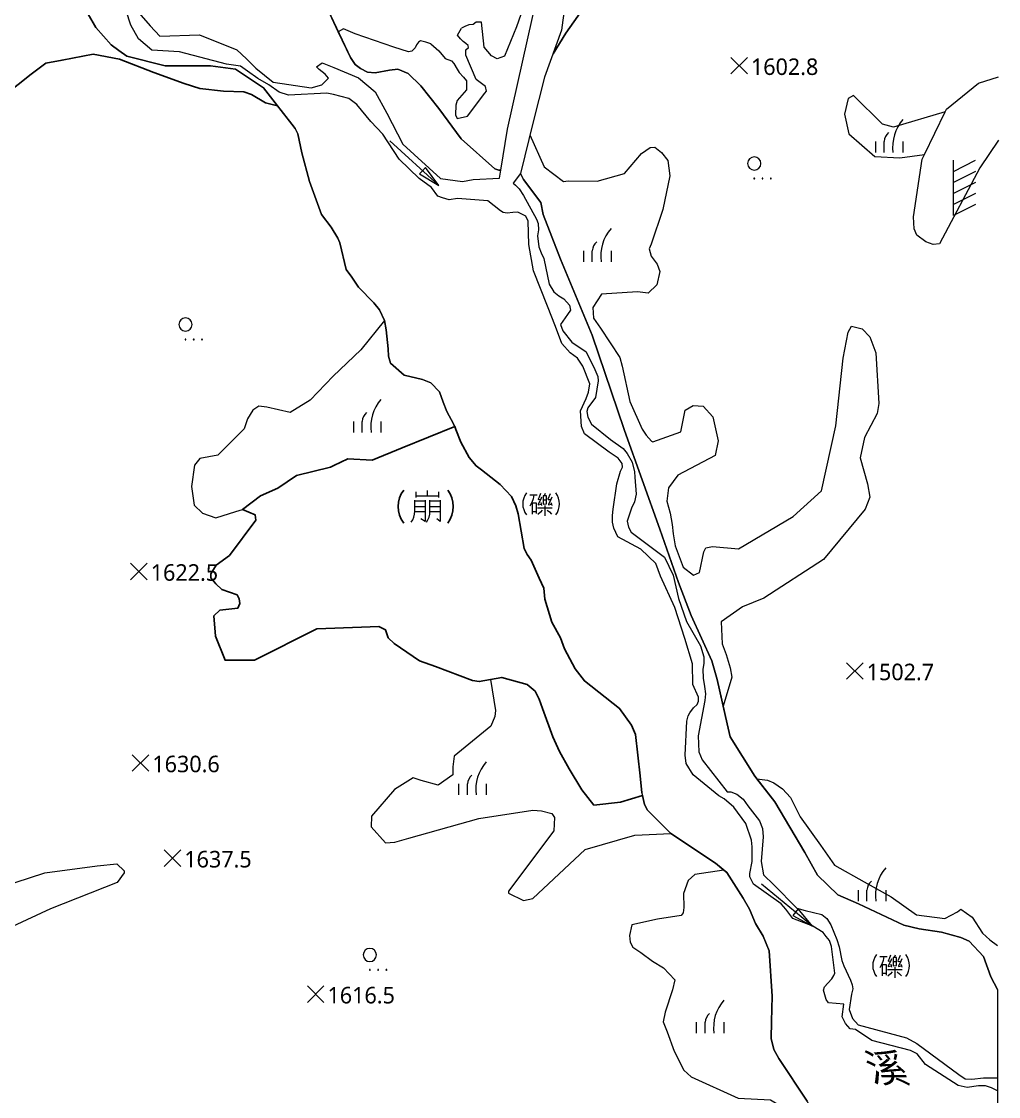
# Model space of a CAD drawing. Header units: metres. Extents: x 232867 to 235443, y 2535802 to 2538582.
# Drawn here: x 234999.7 to 235442.7, y 2537369 to 2537856.5 of the extents above; entities that cross this region are included whole.
import ezdxf
from ezdxf.enums import TextEntityAlignment as Align

# ---------------------------------------------------------------- set-up
doc = ezdxf.new("R2010")
doc.units = ezdxf.units.M
for name, color, linetype, lineweight in [('9510101', 5, 'Continuous', 20), ('9510109', 4, 'Continuous', 20), ('9510503', 5, 'Continuous', 20), ('9710500', 3, 'Continuous', 20), ('9720000', 3, 'Continuous', 20)]:
    doc.layers.add(name, color=color, linetype=linetype, lineweight=lineweight)
for name, color, linetype, lineweight, true_color in [('9540203', 34, 'Continuous', 20, 0xa55200), ('9790201', 34, '145', 20, 0xa55200), ('9820303', 34, 'Continuous', 20, 0xa55200)]:
    doc.layers.add(name, color=color, linetype=linetype, lineweight=lineweight, true_color=true_color)
doc.layers.add('9810200', color=7, linetype='Continuous')
doc.layers.add('9820205', color=34, linetype='Continuous', true_color=0xa55200)
doc.styles.add('LMP', font='')
doc.styles.get('LMP').set_extended_font_data('Microsoft JhengHei')
doc.linetypes.add('145', pattern='A,0,-7.5,[10,base.shx,S=1,R=0,X=0,Y=0]', length=7.5)

# ---------------------------------------------------------------- blocks, each defined once
blk = doc.blocks.new('95423')
at = {"linetype": 'Continuous'}
for points in [[(-8.038459, 4.930951, 0.333333), (-8.038459, -5.069049)], [(5.294874, -5.069049, 0.333333), (5.294874, 4.930951)]]:
    blk.add_lwpolyline(points, format="xyb", dxfattribs=at)
for points in [[(-6.517338, 4.020808), (-3.120598, 3.98995)], [(-4.649285, 4.003837), (-5.035124, 2.261878), (-5.652713, 0.610952), (-6.007826, -0.237655), (-6.486458, -1.086262)], [(-5.703949, 0.488515), (-3.645549, 0.487518), (-3.691487, -4.344848)], [(-5.412274, 0.488373), (-5.381306, -4.711387)], [(-1.177484, 2.956224), (-1.565528, 2.041063), (-2.791747, -0.20806), (-2.714138, -0.47175), (-1.348224, -0.20806)], [(-1.658659, 4.693477), (-2.248486, 3.049291), (-2.745182, 2.087597), (-2.667573, 1.87044), (-1.565528, 2.041063)], [(-1.565528, 0.629545), (-1.348224, -0.20806), (-1.22405, -0.844019)], [(-0.510049, 3.545649), (-0.510049, -0.130504), (1.07317, -0.099481), (1.07317, 3.56116), (-0.028874, 3.576672), (-0.510049, 3.545649)], [(-0.510049, 1.823907), (1.07317, 1.792884)], [(0.467822, 4.7245), (-0.028874, 3.576672)], [(2.765042, 4.569388), (1.694041, 2.056575), (1.756128, 1.854929), (3.044434, 1.979019)], [(3.416956, 3.018268), (3.044434, 1.979019), (1.926867, -0.316638), (1.973432, -0.533795), (3.308304, -0.223571)], [(3.01339, 0.536478), (3.308304, -0.223571), (3.463521, -0.85953)], [(-3.685038, -3.666464), (-5.358978, -3.619674)], [(-2.962791, -1.812378), (3.587391, -1.812378)], [(-0.851832, -2.836116), (-1.705529, -3.766788), (-2.931747, -4.852571)], [(0.327822, -0.850683), (0.281257, -5.550575)], [(1.398823, -2.851627), (2.392216, -3.735766), (3.354564, -4.790527)]]:
    blk.add_lwpolyline(points)
blk = doc.blocks.new('98225')
at = {"lineweight": 0}
for points in [[(-4.3718, 4.121213), (-4.3718, 6.620776)], [(0.625848, 7.246036), (0.625848, 4.746473)], [(5.936866, 4.121213), (5.936866, 6.620776)], [(-6.557994, -7.127561), (-5.892824, -5.979033), (-5.403554, -4.744772), (-5.10201, -3.451385), (-4.997061, -2.128435), (-4.997061, -1.815065), (-4.997061, 2.87217)], [(-4.997061, 2.558801), (-0.311303, 2.558801), (-0.311303, -2.128435), (-0.311303, -6.81567), (-2.185606, -5.565149)], [(-4.997061, 0.059238), (-0.311303, 0.059238)], [(5.936866, 4.746473), (4.999714, 4.746473), (0.313957, 4.746473), (-4.3718, 4.746473)], [(-0.311303, 2.87217), (-0.311303, 2.558801)], [(0.313957, -7.127561), (0.979128, -5.979033), (1.468397, -4.744772), (1.769941, -3.451385), (1.876369, -2.128435), (1.876369, 2.558801), (1.876369, 2.87217)], [(1.876369, 2.558801), (6.560648, 2.558801)], [(1.876369, 0.059238), (6.560648, 0.059238)], [(6.560648, 2.87217), (6.560648, -1.815065), (6.560648, -6.503779), (6.560648, -6.81567), (4.999714, -5.565149)], [(-0.311303, -2.440326), (-4.997061, -2.440326)], [(6.560648, -2.440326), (1.876369, -2.440326)]]:
    blk.add_lwpolyline(points, dxfattribs=at)
for start, end in [(143.130102, 216.869898), (323.130102, 36.869898)]:
    blk.add_arc((0, 0), 12.5, start, end)
blk = doc.blocks.new('98233')
for points in [[(0, -25), (0, 0)], [(0, -5), (10, 0)], [(10, -5), (0, -10)], [(10, -10), (0, -15)], [(10, -15), (0, -20)], [(10, -20), (0, -25)]]:
    blk.add_lwpolyline(points)
blk = doc.blocks.new('97132')
at = {"linetype": 'Continuous'}
for points in [[(-3.2, 6.8, 1), (2.8, 6.8, 1)], [(-0.4, 0, 1), (0, 0, 1)], [(3.35, 0, 1), (3.75, 0, 1)], [(7.1, 0, 1), (7.5, 0, 1)]]:
    blk.add_lwpolyline(points, format="xyb", close=True, dxfattribs=at)
blk = doc.blocks.new('97200')
at = {"linetype": 'Continuous'}
for points in [[(6.25, 15, 0.214635), (1.75, 0)], [(-0.25, 9, 0.201941), (-2.25, 5)]]:
    blk.add_lwpolyline(points, format="xyb", dxfattribs=at)
for points in [[(-6.25, 5), (-6.25, 0)], [(-2.25, 0), (-2.25, 5)], [(6.25, 5), (6.25, 0)]]:
    blk.add_lwpolyline(points, dxfattribs=at)
blk = doc.blocks.new('95153')
at = {"color": 5, "linetype": 'Continuous'}
blk.add_lwpolyline([(15, 0), (5, 2), (5, 0), (5, -2), (15, 0), (-15, 0)], dxfattribs=at)
blk = doc.blocks.new('98120')
at = {"linetype": 'Continuous'}
for points in [[(-3.75, -3.75), (3.75, 3.75)], [(-3.75, 3.75), (3.75, -3.75)]]:
    blk.add_lwpolyline(points, dxfattribs=at)

msp = doc.modelspace()

# ---------------------------------------------------------------- linework, layer by layer
at = {"layer": '9510101', "lineweight": 0, "flags": 128}
for points in [[(235247.56648, 2537875.345648), (235244.52088, 2537852.543148), (235236.90638, 2537831.318448), (235231.63588, 2537810.995348), (235225.89948, 2537787.648548), (235222.64178, 2537783.184448), (235223.63698, 2537782.281148), (235225.32228, 2537780.624048), (235227.32268, 2537777.602048), (235233.18598, 2537766.863548), (235233.96208, 2537764.894848), (235234.13788, 2537762.009448), (235233.70458, 2537759.270848), (235234.20058, 2537754.412948), (235235.28678, 2537751.687148), (235236.52378, 2537749.114548), (235238.89968, 2537737.435148), (235241.05588, 2537733.958648), (235243.35018, 2537732.154648), (235245.64078, 2537730.806448), (235248.24778, 2537727.941548), (235248.57058, 2537725.665148), (235247.21928, 2537723.678548), (235244.06588, 2537719.093748), (235245.15338, 2537716.216048), (235249.29878, 2537711.084948), (235255.71718, 2537706.732648), (235259.73448, 2537698.713548), (235260.97638, 2537695.533248), (235261.14468, 2537693.559448), (235259.99178, 2537685.952748), (235256.53448, 2537681.365448), (235256.09238, 2537679.690348), (235256.41758, 2537677.110048), (235258.11548, 2537673.933648), (235266.83448, 2537667.017648), (235272.49188, 2537662.810948), (235274.33408, 2537660.547348), (235276.64608, 2537656.616348), (235277.59288, 2537652.369948), (235277.76488, 2537649.940348), (235278.43668, 2537642.197048), (235277.70578, 2537638.696248), (235276.36198, 2537635.798048), (235274.28358, 2537629.854848), (235274.91278, 2537627.277148), (235276.14718, 2537625.008448), (235291.28588, 2537613.588348), (235295.15238, 2537605.416048), (235297.67148, 2537594.801348), (235301.25168, 2537584.499548), (235307.57338, 2537573.461048), (235309.13428, 2537568.460148), (235309.15938, 2537565.421548), (235308.57288, 2537562.833548), (235308.75868, 2537558.732748), (235309.39788, 2537554.939648), (235309.88128, 2537551.600948), (235309.60248, 2537548.559848), (235306.54318, 2537532.580348), (235306.75538, 2537525.288948), (235308.30498, 2537521.655448), (235319.66988, 2537507.164748), (235321.34138, 2537507.178748), (235324.08538, 2537506.138248), (235326.99128, 2537503.883648), (235328.99178, 2537500.861648), (235334.36658, 2537494.069548), (235335.61108, 2537490.585348), (235335.94628, 2537486.789648), (235335.12738, 2537475.539148), (235336.08928, 2537469.469548), (235340.83748, 2537464.951348), (235351.25808, 2537454.403148), (235355.06568, 2537453.371548), (235362.52648, 2537451.611048), (235364.82208, 2537449.655148), (235366.66938, 2537446.783848), (235369.45838, 2537440.273848), (235370.39778, 2537436.939048), (235371.66478, 2537430.720148), (235372.59658, 2537428.296948), (235375.53768, 2537421.788148), (235376.31498, 2537419.667548), (235376.63388, 2537417.846948), (235376.04618, 2537415.410948), (235375.04018, 2537408.413248), (235376.44168, 2537404.322648), (235379.04868, 2537401.457648), (235400.98008, 2537395.564548), (235405.71198, 2537393.021348), (235424.67088, 2537379.050348), (235427.57548, 2537376.947648), (235430.61578, 2537376.821248), (235435.92918, 2537377.473748), (235442.250868, 2537377.526948)], [(235049.90858, 2537864.013348), (235058.03518, 2537854.544248), (235062.39648, 2537849.812148), (235080.42378, 2537850.560248), (235097.39538, 2537843.756748), (235101.65888, 2537839.564348), (235105.92238, 2537835.371948), (235113.82788, 2537829.096148), (235131.06648, 2537826.523148), (235135.88908, 2537827.771748), (235138.88448, 2537830.817148), (235137.35928, 2537832.616448), (235134.62338, 2537834.707548), (235133.40528, 2537835.905348), (235136.10858, 2537837.740248), (235141.26078, 2537835.669448), (235152.47608, 2537830.931648), (235160.07958, 2537824.653248), (235165.29418, 2537815.032548), (235172.66048, 2537800.899748), (235189.70458, 2537785.338248), (235199.68428, 2537783.912248), (235204.50938, 2537784.858848), (235216.46878, 2537785.411648), (235217.01808, 2537789.089348), (235220.03488, 2537807.686348), (235233.68528, 2537868.594748)], [(235442.245156, 2537371.60406), (235439.46168, 2537372.945248), (235436.87098, 2537373.835048), (235433.67998, 2537373.808248), (235428.51858, 2537373.157048), (235424.40828, 2537374.034148), (235409.58988, 2537383.481748), (235405.75088, 2537388.311548), (235402.85118, 2537389.806548), (235385.18578, 2537394.368048), (235377.85058, 2537399.320448), (235375.41558, 2537399.755748), (235373.26818, 2537402.168748), (235371.87548, 2537405.195848), (235372.58888, 2537410.823648), (235365.68508, 2537411.496648), (235364.50258, 2537412.949648), (235363.29688, 2537417.182048), (235363.72228, 2537418.794948), (235365.31798, 2537420.417648), (235367.05748, 2537422.334248), (235368.06928, 2537423.805748), (235368.49838, 2537424.979748), (235366.93538, 2537436.962848), (235366.03448, 2537439.734848), (235364.55578, 2537441.624248), (235363.22458, 2537443.368548), (235358.51898, 2537446.254748), (235349.42008, 2537449.689148), (235348.08768, 2537451.579748), (235346.31268, 2537453.905448), (235344.09768, 2537456.373848), (235331.58778, 2537465.338648), (235329.95058, 2537468.689648), (235329.93838, 2537470.152448), (235331.06348, 2537475.574948), (235331.00728, 2537482.304148), (235330.69028, 2537485.227348), (235328.13988, 2537492.813248), (235322.66508, 2537500.228248), (235318.24488, 2537503.994648), (235315.89328, 2537505.291448), (235304.25628, 2537514.848748), (235301.14028, 2537520.089148), (235300.67088, 2537523.742648), (235301.41918, 2537539.256348), (235301.98478, 2537541.601948), (235302.70398, 2537543.070948), (235304.44108, 2537545.280048), (235306.03798, 2537546.756548), (235306.61088, 2537548.224348), (235306.59498, 2537550.126048), (235304.06058, 2537555.810248), (235303.98238, 2537565.172548), (235300.52138, 2537576.700748), (235295.86928, 2537590.705948), (235289.45938, 2537604.988948), (235287.36378, 2537610.676848), (235280.57968, 2537617.202948), (235270.14588, 2537622.820348), (235268.21128, 2537626.754048), (235267.74918, 2537629.529848), (235267.72478, 2537632.455548), (235267.99288, 2537635.383748), (235269.65308, 2537646.808848), (235271.36078, 2537652.528848), (235272.22268, 2537654.438048), (235272.06288, 2537656.045948), (235270.28678, 2537658.517948), (235266.16758, 2537661.262848), (235254.98038, 2537669.507348), (235253.63568, 2537672.860748), (235253.13698, 2537680.025148), (235255.72368, 2537685.606248), (235256.72448, 2537688.394348), (235257.42418, 2537692.203948), (235254.28498, 2537700.223748), (235251.76768, 2537703.859948), (235248.52868, 2537706.319648), (235244.68988, 2537710.529848), (235241.84568, 2537718.259548), (235238.25798, 2537727.445948), (235231.83338, 2537743.484348), (235229.68528, 2537755.462548), (235229.45098, 2537765.993948), (235228.40748, 2537768.325848), (235224.73568, 2537770.050448), (235222.54268, 2537769.885648), (235219.91198, 2537769.570848), (235218.15418, 2537769.848548), (235216.83028, 2537770.715148), (235211.08728, 2537775.201948), (235197.32688, 2537776.256148), (235193.67468, 2537775.640048), (235190.59538, 2537776.491848), (235188.54008, 2537777.352348), (235185.58138, 2537781.277348), (235179.98838, 2537785.326448), (235170.99058, 2537794.174548), (235163.58228, 2537805.376848), (235158.12088, 2537811.182648), (235151.76598, 2537818.882748), (235148.08568, 2537821.631348), (235141.19448, 2537823.474948), (235138.11758, 2537824.034248), (235120.71588, 2537823.155848), (235116.46268, 2537824.436548), (235111.89978, 2537827.762848), (235106.90168, 2537830.646648), (235102.19248, 2537833.971748), (235098.95468, 2537836.285148), (235092.65598, 2537837.256048), (235071.39708, 2537842.782148), (235058.80938, 2537843.553648), (235052.76898, 2537848.623048), (235049.35188, 2537854.884948), (235047.10388, 2537861.303048)]]:
    msp.add_lwpolyline(points, dxfattribs=at).dxf.unprotected_set("ltscale", 0)
at = {"layer": '9510109', "lineweight": 0, "flags": 128}
for points in [[(235247.566514, 2537875.345648), (235244.520814, 2537852.543148), (235236.906414, 2537831.318448), (235231.635914, 2537810.995348), (235225.899514, 2537787.648548), (235227.377714, 2537784.943548), (235235.197314, 2537774.390748), (235236.197914, 2537769.064348), (235244.029514, 2537748.684948), (235258.452914, 2537714.276748), (235272.902314, 2537671.510748), (235273.042514, 2537671.095548), (235289.186314, 2537626.363948), (235297.648914, 2537602.095348), (235303.390114, 2537587.080948), (235312.648114, 2537566.644148), (235315.183514, 2537558.131748), (235319.716114, 2537538.010748), (235320.960914, 2537532.177948), (235332.226314, 2537514.224548), (235341.270914, 2537502.709548), (235354.826514, 2537479.647348), (235360.587314, 2537469.313548), (235369.817914, 2537460.407348), (235379.219714, 2537456.425748), (235399.819914, 2537446.662748), (235406.694914, 2537445.083548), (235416.821314, 2537443.456548), (235425.655914, 2537441.109548), (235429.375114, 2537439.379748), (235435.826514, 2537432.435748), (235439.288314, 2537423.269348), (235442.289503, 2537417.584368)], [(235137.395914, 2537864.496148), (235148.826514, 2537840.283748), (235151.022914, 2537837.100548), (235153.389314, 2537835.237748), (235156.623114, 2537833.566548), (235160.129514, 2537833.265148), (235166.504114, 2537834.400348), (235170.274914, 2537834.858348), (235175.082314, 2537832.911748), (235180.708114, 2537827.365148), (235188.874114, 2537817.149348), (235199.091714, 2537803.293348), (235214.340514, 2537789.662348), (235216.187714, 2537789.051748), (235217.018114, 2537789.089348), (235220.034914, 2537807.686348), (235233.685314, 2537868.594748)], [(235355.955714, 2537366.862748), (235343.085114, 2537386.245748), (235340.838314, 2537390.353348), (235339.635914, 2537395.378148), (235339.797714, 2537403.033748), (235340.065714, 2537414.565948), (235338.711614, 2537435.089748), (235335.989614, 2537441.666548), (235332.446514, 2537447.482548), (235329.722814, 2537453.940448), (235326.973114, 2537458.889748), (235319.487514, 2537470.584948), (235314.443914, 2537474.782348), (235293.929514, 2537488.436148), (235283.478914, 2537498.800148), (235282.142914, 2537501.421348), (235281.245214, 2537505.446748), (235280.273714, 2537514.506748), (235278.093714, 2537533.143748), (235276.290314, 2537537.342948), (235270.854714, 2537544.933348), (235254.989114, 2537557.585948), (235250.748114, 2537562.950148), (235245.973114, 2537572.052748), (235244.034714, 2537577.088148), (235240.162714, 2537584.164948), (235236.978514, 2537594.618548), (235236.511514, 2537599.583748), (235234.368114, 2537604.033148), (235230.758114, 2537612.234948), (235229.028714, 2537614.813148), (235227.695114, 2537617.581748), (235224.931714, 2537633.281748), (235223.903914, 2537636.831548), (235221.806714, 2537641.083948), (235216.781914, 2537646.557548), (235208.338514, 2537653.210348), (235205.911314, 2537655.062548), (235202.727114, 2537658.840148), (235198.951714, 2537665.817148), (235196.677114, 2537671.510748), (235195.637514, 2537674.112748), (235192.577514, 2537679.655948), (235190.824514, 2537683.952348), (235189.223114, 2537688.541148), (235185.308314, 2537692.722348), (235181.452114, 2537694.202348), (235173.234714, 2537696.188548), (235167.080314, 2537701.629748), (235166.145114, 2537704.785148), (235165.947914, 2537708.077148), (235164.995514, 2537716.730748), (235164.370514, 2537720.961548), (235161.985714, 2537725.709348), (235159.432314, 2537728.986748), (235152.468314, 2537736.108748), (235149.539714, 2537740.569948), (235146.940714, 2537744.093348), (235144.075114, 2537756.162548), (235143.075314, 2537758.287948), (235140.104714, 2537763.240548), (235135.721714, 2537768.950148), (235130.297914, 2537784.002148), (235126.856114, 2537796.963348), (235125.047514, 2537805.647548), (235123.858314, 2537807.939948), (235122.298914, 2537810.017348), (235109.392814, 2537826.444748), (235096.809714, 2537834.964648), (235085.439614, 2537836.500848), (235064.908414, 2537836.496548), (235047.538514, 2537840.809948), (235043.784514, 2537843.335348), (235040.374314, 2537846.027748), (235033.444314, 2537853.861148), (235029.936314, 2537859.855348)], [(235442.289503, 2537417.584368), (235442.141514, 2537264.176948)]]:
    msp.add_lwpolyline(points, dxfattribs=at).dxf.unprotected_set("ltscale", 0)
at = {"layer": '9790201', "flags": 128}
for points in [[(235239.2823, 2537911.3441), (235231.65959, 2537906.857146), (235229.322735, 2537904.480294), (235228.461651, 2537901.822894), (235226.137494, 2537897.974309), (235222.924319, 2537894.706138), (235218.512244, 2537893.781701), (235217.05171, 2537892.296169), (235217.061868, 2537891.118782), (235219.457129, 2537886.725659), (235219.182798, 2537884.368126), (235217.425078, 2537883.17418), (235215.067909, 2537883.152102), (235211.806485, 2537885.476519), (235209.162287, 2537884.568641), (235208.296125, 2537882.499934), (235208.321519, 2537879.556467), (235209.246088, 2537874.855199), (235213.752122, 2537864.888807), (235216.142304, 2537861.084378), (235219.093845, 2537860.523282), (235223.206195, 2537862.033652), (235226.172972, 2537859.706476), (235224.158698, 2537854.09457), (235218.674693, 2537840.796532), (235215.443743, 2537839.588788), (235212.77923, 2537841.035684), (235209.505109, 2537844.831834), (235208.227487, 2537856.300317), (235205.870317, 2537856.278239), (235204.548669, 2537855.157557)], [(235143.342161, 2537851.900675), (235137.3959, 2537864.4961), (235134.1199, 2537870.6437), (235132.211216, 2537872.504017)], [(235185.331697, 2537846.378128), (235182.997163, 2537847.186318), (235180.589552, 2537847.768721), (235179.69401, 2537847.161318), (235178.803786, 2537845.953331), (235178.215178, 2537844.597469), (235176.727039, 2537843.084643), (235175.228265, 2537842.772987), (235168.603346, 2537844.825035), (235150.980738, 2537850.998222), (235145.705779, 2537853.210643), (235143.342161, 2537851.900675)], [(235217.0181, 2537789.0893), (235216.1877, 2537789.0517), (235214.3405, 2537789.6623), (235199.0917, 2537803.2933), (235188.8741, 2537817.1493), (235180.7081, 2537827.3651), (235175.0823, 2537832.9117), (235170.2749, 2537834.8583), (235166.5041, 2537834.4003), (235160.1295, 2537833.2651), (235156.6231, 2537833.5665), (235153.3893, 2537835.2377), (235151.0229, 2537837.1005), (235148.8265, 2537840.2837), (235143.342161, 2537851.900675)], [(235185.331697, 2537846.378128), (235188.893992, 2537843.246513), (235191.782166, 2537839.80898), (235194.650361, 2537838.627422), (235195.713794, 2537837.432203), (235197.240405, 2537834.886815), (235198.080906, 2537833.389093), (235200.054712, 2537831.298315), (235201.498799, 2537829.579548), (235201.459562, 2537825.518225), (235197.291071, 2537820.673606), (235196.632932, 2537818.562908), (235196.445295, 2537814.274849), (235197.288461, 2537812.47633), (235201.94144, 2537813.564405), (235209.820571, 2537824.002219), (235210.563898, 2537824.985499), (235210.094727, 2537827.012461), (235205.854979, 2537830.214152), (235201.169981, 2537841.233709), (235201.223869, 2537843.640651), (235202.417055, 2537844.777745), (235202.259333, 2537845.603797), (235201.197897, 2537846.573418), (235199.910867, 2537847.541332), (235198.697703, 2537848.660212), (235197.404679, 2537850.304918), (235199.158133, 2537853.46504)], [(235204.548669, 2537855.157557), (235202.598135, 2537854.992638), (235200.652919, 2537854.227134), (235199.158133, 2537853.46504)], [(235418.576283, 2537815.54238), (235419.149485, 2537816.714751), (235433.644583, 2537828.508032), (235442.688734, 2537831.51542)], [(235418.576283, 2537815.54238), (235395.065071, 2537808.688131), (235390.047002, 2537809.901974), (235376.992575, 2537822.947239), (235374.500798, 2537821.67657), (235372.897138, 2537814.570823), (235374.857053, 2537805.614319), (235386.634911, 2537795.271658), (235397.905432, 2537794.731034), (235409.114865, 2537796.190894)], [(235115.845845, 2537818.231023), (235122.2989, 2537810.0173)], [(235409.114865, 2537796.190894), (235418.576283, 2537815.54238)], [(235122.2989, 2537810.0173), (235123.8583, 2537807.9399), (235125.0475, 2537805.6475), (235126.8561, 2537796.9633), (235130.2979, 2537784.0021), (235135.7217, 2537768.9501), (235140.1047, 2537763.2405), (235143.0753, 2537758.2879), (235144.0751, 2537756.1625), (235146.9407, 2537744.0933), (235149.5397, 2537740.5699), (235152.4683, 2537736.1087), (235159.4323, 2537728.9867), (235161.9857, 2537725.7093), (235164.3705, 2537720.9615)], [(235230.187334, 2537805.099715), (235236.677905, 2537790.607417), (235245.521804, 2537784.009534), (235247.639543, 2537784.328508), (235260.66775, 2537784.124165), (235273.0578, 2537787.550347), (235280.852897, 2537796.697733), (235284.766604, 2537799.45387), (235286.887036, 2537799.469918), (235289.937771, 2537797.069437), (235292.69636, 2537793.45496), (235293.66706, 2537786.494542), (235290.469612, 2537771.323029), (235285.157117, 2537755.529615), (235284.267213, 2537753.402255), (235285.205595, 2537750.076948), (235287.964183, 2537746.462471), (235289.205484, 2537743.139457), (235287.744754, 2537737.069476), (235283.839126, 2537733.404561), (235278.987037, 2537733.973731), (235262.637495, 2537732.941151), (235258.753413, 2537726.852829), (235259.099423, 2537722.008307), (235262.16901, 2537717.487345), (235271.072159, 2537704.225092), (235272.015927, 2537700.293933), (235275.490775, 2537684.264079), (235281.05643, 2537671.582459), (235282.898182, 2537668.869882), (235285.345772, 2537666.161889), (235285.954303, 2537665.863549), (235298.6365, 2537670.503728), (235300.67075, 2537680.213405), (235304.286925, 2537682.361397), (235308.833402, 2537682.092861), (235313.117358, 2537677.278143), (235315.637664, 2537666.391152), (235314.18232, 2537659.715319), (235297.296963, 2537650.802081), (235293.107269, 2537645.014392), (235292.252376, 2537638.948996), (235293.815448, 2537633.507793), (235294.769989, 2537628.364931), (235295.110613, 2537624.126261), (235296.067847, 2537618.680473), (235299.789057, 2537609.014355), (235304.365159, 2537605.413634), (235307.080656, 2537606.645971), (235309.1176, 2537616.052722), (235310.010197, 2537617.877156), (235313.034, 2537618.505934), (235324.858611, 2537617.383643), (235349.568689, 2537632.112081), (235362.491861, 2537643.721848), (235368.894838, 2537673.156098), (235372.257852, 2537703.779125), (235374.576169, 2537715.611576), (235376.066524, 2537718.349372), (235380.924, 2537717.174351), (235384.288426, 2537713.564459), (235387.079333, 2537706.314871), (235388.495692, 2537683.301673), (235387.627333, 2537678.750907), (235381.968829, 2537667.802015), (235379.929192, 2537658.698189), (235383.366335, 2537646.909298), (235384.328956, 2537640.857658), (235382.257001, 2537635.388944), (235363.375098, 2537612.525066), (235336.265908, 2537595.051953), (235326.607514, 2537591.040553), (235316.973358, 2537584.302819), (235317.365153, 2537574.308557), (235319.225757, 2537569.475498), (235321.097135, 2537563.430736), (235321.740677, 2537559.194359), (235317.895296, 2537546.093566)], [(235442.660905, 2537802.661519), (235434.20601, 2537790.123317), (235415.954472, 2537755.768959), (235413.037812, 2537755.329618), (235409.688597, 2537756.556088), (235405.696305, 2537759.655414), (235404.417819, 2537762.566639), (235404.159357, 2537767.989211), (235408.091806, 2537794.098426), (235409.114865, 2537796.190894)], [(235317.895296, 2537546.093566), (235315.1835, 2537558.1317), (235312.6481, 2537566.6441), (235303.3901, 2537587.0809), (235297.6489, 2537602.0953), (235289.1863, 2537626.3639), (235273.0425, 2537671.0955), (235272.9023, 2537671.5107), (235258.4529, 2537714.2767), (235244.0295, 2537748.6849), (235236.1979, 2537769.0643), (235235.1973, 2537774.3907), (235227.3777, 2537784.9435), (235225.8995, 2537787.6485)], [(235164.3705, 2537720.9615), (235153.608303, 2537707.57936), (235141.019509, 2537695.694849), (235130.538184, 2537684.733148), (235121.519895, 2537679.223721), (235110.921204, 2537681.56186), (235107.289348, 2537682.138965), (235104.585462, 2537680.304775), (235102.202458, 2537676.356988), (235100.731418, 2537671.811521), (235088.747045, 2537659.931582), (235080.60071, 2537658.358512), (235078.209703, 2537655.317532), (235076.78401, 2537645.63349), (235078.067537, 2537637.1791), (235081.726067, 2537633.579304), (235087.788939, 2537631.509143), (235096.831235, 2537634.298148), (235099.845333, 2537635.227816)], [(235164.3705, 2537720.9615), (235164.9955, 2537716.7307), (235165.9479, 2537708.0771), (235166.1451, 2537704.7851), (235167.0803, 2537701.6297)], [(235167.0803, 2537701.6297), (235173.2347, 2537696.1885)], [(235173.2347, 2537696.1885), (235181.4521, 2537694.2023), (235185.3083, 2537692.7223), (235189.2231, 2537688.5411), (235190.8245, 2537683.9523), (235192.5775, 2537679.6559), (235195.6375, 2537674.1127), (235196.1573, 2537672.8117)], [(234853.719425, 2537566.784525), (234853.998675, 2537568.708292), (234853.962412, 2537572.994786), (234854.676167, 2537575.956576), (234856.435445, 2537577.595898), (234860.561267, 2537578.95748), (234862.916557, 2537580.010032), (234863.939572, 2537581.348146), (234863.475057, 2537583.857565), (234856.340413, 2537588.829469), (234855.292389, 2537590.447558), (234856.461906, 2537591.934599), (234861.773501, 2537592.861691), (234869.586888, 2537594.990262), (234869.812369, 2537603.269865), (234875.449682, 2537618.094463), (234873.97986, 2537634.639141), (234872.195574, 2537635.956022), (234870.426293, 2537635.499181), (234866.468231, 2537631.773754), (234864.727709, 2537627.91728), (234862.982186, 2537624.652047), (234860.914899, 2537624.488591), (234859.869376, 2537625.81106), (234858.78259, 2537632.011263), (234861.876217, 2537646.43473), (234864.184405, 2537649.369376), (234868.249688, 2537651.442158), (234872.020886, 2537653.804434), (234874.615744, 2537657.324685), (234878.058252, 2537664.060252), (234880.957082, 2537666.12421), (234885.61795, 2537666.742905), (234892.063103, 2537663.291038), (234897.93986, 2537658.08456), (234899.148334, 2537653.134487), (234897.430787, 2537649.329154), (234895.107768, 2537648.144707), (234888.366059, 2537652.177768), (234886.040568, 2537651.285021), (234883.754626, 2537645.725077), (234884.960628, 2537641.066703), (234892.018668, 2537634.11885), (234894.927385, 2537635.016009), (234898.703527, 2537636.794885), (234902.217717, 2537635.071158), (234904.053908, 2537624.8749), (234899.973852, 2537590.129532), (234903.302715, 2537575.860506), (234908.779158, 2537549.06383), (234913.31155, 2537530.428131), (234915.684005, 2537525.778581), (234917.450987, 2537523.749918), (234920.362176, 2537524.355377), (234925.042818, 2537522.640473), (234930.926991, 2537516.558896), (234933.867841, 2537513.663957), (234935.649654, 2537509.885095), (234936.868014, 2537503.768223), (234936.32928, 2537498.513214), (234932.283771, 2537494.106834), (234921.516327, 2537491.399915), (234920.65879, 2537489.351399), (234922.445546, 2537484.989137), (234924.254548, 2537478.001577), (234923.461277, 2537468.368865), (234923.278477, 2537462.368642), (234927.26575, 2537459.629381), (234930.840593, 2537457.92282), (234942.213509, 2537458.008852), (234946.871906, 2537458.919247), (234951.517943, 2537461.28814), (234954.093027, 2537467.14199), (234951.483281, 2537499.794722), (234953.786526, 2537503.312768), (234959.299988, 2537506.563379), (234968.354829, 2537504.881564), (234973.341916, 2537501.418667), (234978.38091, 2537491.830074), (234980.54332, 2537477.552225), (234980.049078, 2537467.046619), (234973.383993, 2537462.036986), (234964.084503, 2537458.174298), (234961.193088, 2537455.23524), (234960.081014, 2537448.80902), (234965.646384, 2537445.933935), (234974.681451, 2537446.585719), (234990.282731, 2537463.915129), (235010.349666, 2537470.484735), (235033.945621, 2537473.580415), (235042.978216, 2537474.523899), (235046.213151, 2537471.339466), (235046.220567, 2537470.464367), (235043.049898, 2537466.064604), (235012.820991, 2537454.167193), (234995.682548, 2537446.161147), (234975.081822, 2537433.753133), (234975.800997, 2537417.714055), (234975.721957, 2537392.625664), (234975.593482, 2537373.37127), (234975.069578, 2537366.366063), (234977.731174, 2537362.010419), (234985.068469, 2537356.523271), (234991.518565, 2537352.488004), (234996.157188, 2537355.731997), (235002.599869, 2537352.57183), (235011.993287, 2537345.349925), (235022.65203, 2537326.468851), (235030.011571, 2537318.356404), (235033.6107, 2537300.5773)], [(235212.350805, 2537558.087538), (235214.618023, 2537544.029491), (235214.337003, 2537541.273529), (235212.540763, 2537536.97621), (235195.843057, 2537523.386849), (235195.275512, 2537518.486848), (235195.308548, 2537514.815312), (235188.622308, 2537510.175067), (235180.95811, 2537512.259039), (235177.277534, 2537513.455161), (235168.762017, 2537508.189132), (235158.472285, 2537496.178093), (235158.210536, 2537491.280402), (235164.698347, 2537483.985847), (235168.976753, 2537484.324152), (235175.381973, 2537486.208436), (235207.107782, 2537495.01562), (235231.53851, 2537498.871977), (235235.516625, 2537498.596049), (235240.114593, 2537497.406858), (235241.354299, 2537495.580331), (235241.103563, 2537489.458795), (235220.554381, 2537462.071143), (235220.56264, 2537461.153259), (235227.320459, 2537457.838511), (235231.593358, 2537458.788739), (235255.247312, 2537480.998152), (235277.81848, 2537487.594299), (235294.140306, 2537488.295793)], [(235333.161626, 2537513.033703), (235332.2263, 2537514.2245), (235320.9609, 2537532.1779), (235319.7161, 2537538.0107), (235317.895296, 2537546.093566)], [(235442.2895, 2537417.5843), (235439.2883, 2537423.2693), (235435.8265, 2537432.4357), (235429.3751, 2537439.3797), (235425.6559, 2537441.1095), (235416.8213, 2537443.4565), (235406.6949, 2537445.0835), (235399.8199, 2537446.6627), (235379.2197, 2537456.4257), (235369.8179, 2537460.4073), (235360.5873, 2537469.3135), (235354.8265, 2537479.6473), (235341.2709, 2537502.7095), (235333.161626, 2537513.033703)], [(235333.161626, 2537513.033703), (235338.017236, 2537512.463753), (235340.756578, 2537511.271202), (235344.72244, 2537508.571368), (235348.396393, 2537504.656091), (235352.721459, 2537495.892783), (235361.935781, 2537482.920068), (235368.385527, 2537473.869495), (235381.793131, 2537466.388014), (235393.982626, 2537459.503952), (235405.577087, 2537451.402159), (235418.325167, 2537449.678573), (235424.056505, 2537452.754948), (235425.560915, 2537453.979546), (235430.747689, 2537450.379004), (235435.36186, 2537443.134425), (235438.724276, 2537440.126724), (235442.308629, 2537437.414415)], [(235280.9457, 2537506.7897), (235281.231835, 2537505.506632)], [(235281.231835, 2537505.506632), (235282.1429, 2537501.4213), (235283.4789, 2537498.8001), (235293.9295, 2537488.4361), (235294.140306, 2537488.295793)], [(235294.140306, 2537488.295793), (235314.4439, 2537474.7823), (235318.170926, 2537471.680584)], [(235318.170926, 2537471.680584), (235305.03817, 2537469.745474), (235302.004977, 2537466.96872), (235299.916705, 2537461.139284), (235299.974518, 2537454.714097), (235299.690745, 2537452.264097), (235298.784366, 2537451.033321), (235288.095234, 2537449.422655), (235276.49697, 2537446.887174), (235275.31783, 2537441.982553), (235275.651157, 2537438.92525), (235276.893617, 2537436.792762), (235280.585206, 2537434.372795), (235285.819545, 2537430.434573), (235290.739828, 2537427.411925), (235295.987932, 2537421.943897), (235294.806039, 2537417.345236), (235291.533121, 2537407.223101), (235290.654272, 2537402.932712), (235292.53035, 2537398.357155), (235295.668158, 2537389.507381), (235300.026401, 2537380.972809), (235303.417699, 2537377.938609), (235324.605792, 2537368.307256), (235339.29231, 2537367.500266), (235343.904043, 2537364.781268), (235347.311859, 2537359.911301), (235350.135611, 2537351.9771), (235355.532378, 2537329.987162), (235356.802367, 2537324.795062), (235353.752656, 2537323.854075)], [(235318.170926, 2537471.680584), (235319.4875, 2537470.5849), (235326.9731, 2537458.8897), (235329.7228, 2537453.9404)], [(235329.7228, 2537453.9404), (235332.446507, 2537447.482534), (235335.989578, 2537441.666513), (235338.711658, 2537435.08976), (235340.0657, 2537414.5659)], [(235340.0657, 2537414.5659), (235339.7977, 2537403.0337), (235339.6359, 2537395.3781), (235340.8383, 2537390.3533), (235343.0851, 2537386.2457), (235355.9557, 2537366.8627), (235358.6669, 2537360.9813), (235359.9321, 2537353.5503), (235364.6291, 2537342.4851), (235366.7647, 2537337.4957), (235369.2019, 2537332.9927), (235380.4111, 2537320.8011)]]:
    msp.add_lwpolyline(points, dxfattribs=at)
at = {"layer": '9820205', "flags": 128}
for points in [[(234991.7652, 2537907.5657), (234993.4857, 2537905.6075), (235006.9301, 2537894.1937), (235010.9813, 2537889.9861), (235018.4487, 2537883.5141), (235021.2537, 2537881.4469), (235023.0557, 2537878.4963), (235025.3989, 2537873.6507), (235029.9363, 2537859.8553), (235033.4443, 2537853.8611), (235040.3743, 2537846.0277), (235043.7845, 2537843.3353), (235047.5385, 2537840.8099)], [(235253.834986, 2537861.541608), (235246.581497, 2537851.205496), (235240.713609, 2537841.9308)], [(234986.20125, 2537818.660286), (235004.056273, 2537832.620099), (235010.772433, 2537837.567879), (235018.094447, 2537839.073246), (235032.167024, 2537841.647609), (235044.124368, 2537839.461005), (235059.711584, 2537833.429333), (235073.420236, 2537828.385739), (235080.631561, 2537826.154631), (235091.285616, 2537824.961501), (235100.493839, 2537824.616836), (235103.955683, 2537823.499934), (235110.318111, 2537819.680489), (235115.845845, 2537818.231023)], [(235047.5385, 2537840.8099), (235064.908403, 2537836.496531), (235085.439625, 2537836.500894), (235096.809724, 2537834.964677), (235109.39279, 2537826.444747), (235115.845845, 2537818.231023)], [(235196.1573, 2537672.8117), (235172.257166, 2537663.217177), (235158.64408, 2537657.648163), (235147.709735, 2537658.172791), (235141.270634, 2537655.139212)], [(235196.1573, 2537672.8117), (235196.6771, 2537671.5107), (235198.9517, 2537665.8171), (235202.7271, 2537658.8401), (235205.9113, 2537655.0625), (235208.3385, 2537653.2103), (235216.7819, 2537646.5575), (235221.8067, 2537641.0839), (235223.9039, 2537636.8315), (235224.9317, 2537633.2817), (235227.6951, 2537617.5817), (235229.0287, 2537614.8131), (235230.7581, 2537612.2349), (235234.3681, 2537604.0331), (235236.5115, 2537599.5837), (235236.9785, 2537594.6185), (235240.1627, 2537584.1649), (235244.0347, 2537577.0881), (235245.9731, 2537572.0527), (235250.7481, 2537562.9501), (235254.9891, 2537557.5859), (235270.8547, 2537544.9333), (235276.2903, 2537537.3429), (235278.0937, 2537533.1437), (235280.2737, 2537514.5067), (235280.9457, 2537506.7897)], [(235141.270634, 2537655.139212), (235139.848677, 2537654.469301), (235124.398039, 2537650.708402), (235115.948542, 2537644.874778), (235108.084809, 2537641.474936), (235099.845333, 2537635.227816)], [(235099.845333, 2537635.227816), (235105.608663, 2537632.853099), (235105.932212, 2537630.437233), (235093.985182, 2537614.325526), (235087.978325, 2537610.048037), (235085.59532, 2537606.10025), (235085.611325, 2537604.286635), (235087.750802, 2537601.582216), (235090.494699, 2537598.882369), (235097.466869, 2537596.516797), (235098.389504, 2537594.710041), (235098.710385, 2537592.596443), (235097.822427, 2537590.473701), (235089.670758, 2537589.505169), (235086.972206, 2537587.066441), (235087.659316, 2537577.700671), (235091.986283, 2537566.850989), (235105.283525, 2537566.951578), (235133.568571, 2537581.070851), (235153.81131, 2537581.828558), (235161.666104, 2537582.190266), (235164.701541, 2537580.701781), (235165.94239, 2537577.083697), (235168.686287, 2537574.38385), (235180.239622, 2537566.611725), (235187.396888, 2537563.956287)], [(235187.396888, 2537563.956287), (235204.194238, 2537557.724255), (235207.221674, 2537557.142578), (235212.350805, 2537558.087538)], [(235212.350805, 2537558.087538), (235217.479936, 2537559.032498), (235228.960335, 2537555.803109), (235232.6032, 2537552.815936), (235234.443377, 2537549.212192), (235235.987568, 2537545.003266), (235240.62282, 2537532.075038), (235243.695136, 2537525.465894), (235247.983526, 2537517.660059), (235253.794685, 2537508.056907), (235259.280404, 2537501.164538), (235271.323319, 2537502.461474), (235281.231835, 2537505.506632)]]:
    msp.add_lwpolyline(points, dxfattribs=at)

# ---------------------------------------------------------------- block references
at = {"layer": '9510503'}
for p, rotation in [((235177.771535, 2537792.253179), 317.679837), ((235346.793806, 2537455.734367), 320.622281)]:
    msp.add_blockref('95153', p, dxfattribs=dict(at, rotation=rotation))
at = {"layer": '9540203'}
for p in [(235236.6921, 2537637.8242), (235395.3883, 2537428.4436)]:
    msp.add_blockref('95423', p, dxfattribs=at)
at = {"layer": '9710500'}
for p in [(235332.15177, 2537785.343312), (235074.242917, 2537712.32357), (235157.849038, 2537426.389899)]:
    msp.add_blockref('97132', p, dxfattribs=at)
at = {"layer": '9720000'}
for p in [(235393.102185, 2537797.131808), (235260.7453, 2537747.5914), (235156.4479, 2537670.1608), (235204.1223, 2537505.7869), (235385.312241, 2537457.644099), (235311.9003, 2537397.6926)]:
    msp.add_blockref('97200', p, dxfattribs=at)
at = {"layer": '9810200'}
for p in [(235325.0682, 2537836.4843, 1602.805514), (235052.9264, 2537607.0989, 1622.505355), (235377.5396, 2537562.0003, 1502.672462), (235053.6632, 2537520.2606, 1630.60346), (235068.1416, 2537477.0795, 1637.502809), (235133.0847, 2537415.4017, 1616.476659)]:
    msp.add_blockref('98120', p, dxfattribs=at)
at = {"layer": '9820205'}
msp.add_blockref('98225', (235183.0058, 2537636.5372), dxfattribs=at)
at = {"layer": '9820303'}
msp.add_blockref('98233', (235422.282, 2537793.5783), dxfattribs=at)

# ---------------------------------------------------------------- texts
at = {"layer": '9510101', "style": 'LMP', "oblique": 340}
msp.add_text('溪', height=13, dxfattribs=at).set_placement((235394.293187, 2537382.052052), align=Align.MIDDLE)
at = {"layer": '9810200', "style": 'LMP'}
for s, p in [('1602.8', (235330.441413, 2537832.286222, 1602.805514)), ('1622.5', (235058.299613, 2537602.900822, 1622.505355)), ('1502.7', (235382.912813, 2537557.802222, 1502.672462)), ('1630.6', (235059.036413, 2537516.062522, 1630.60346)), ('1637.5', (235073.514813, 2537472.881422, 1637.502809)), ('1616.5', (235138.457913, 2537411.203622, 1616.476659))]:
    msp.add_text(s, height=7.5, dxfattribs=at).set_placement(p)

doc.saveas('drawing.dxf')
